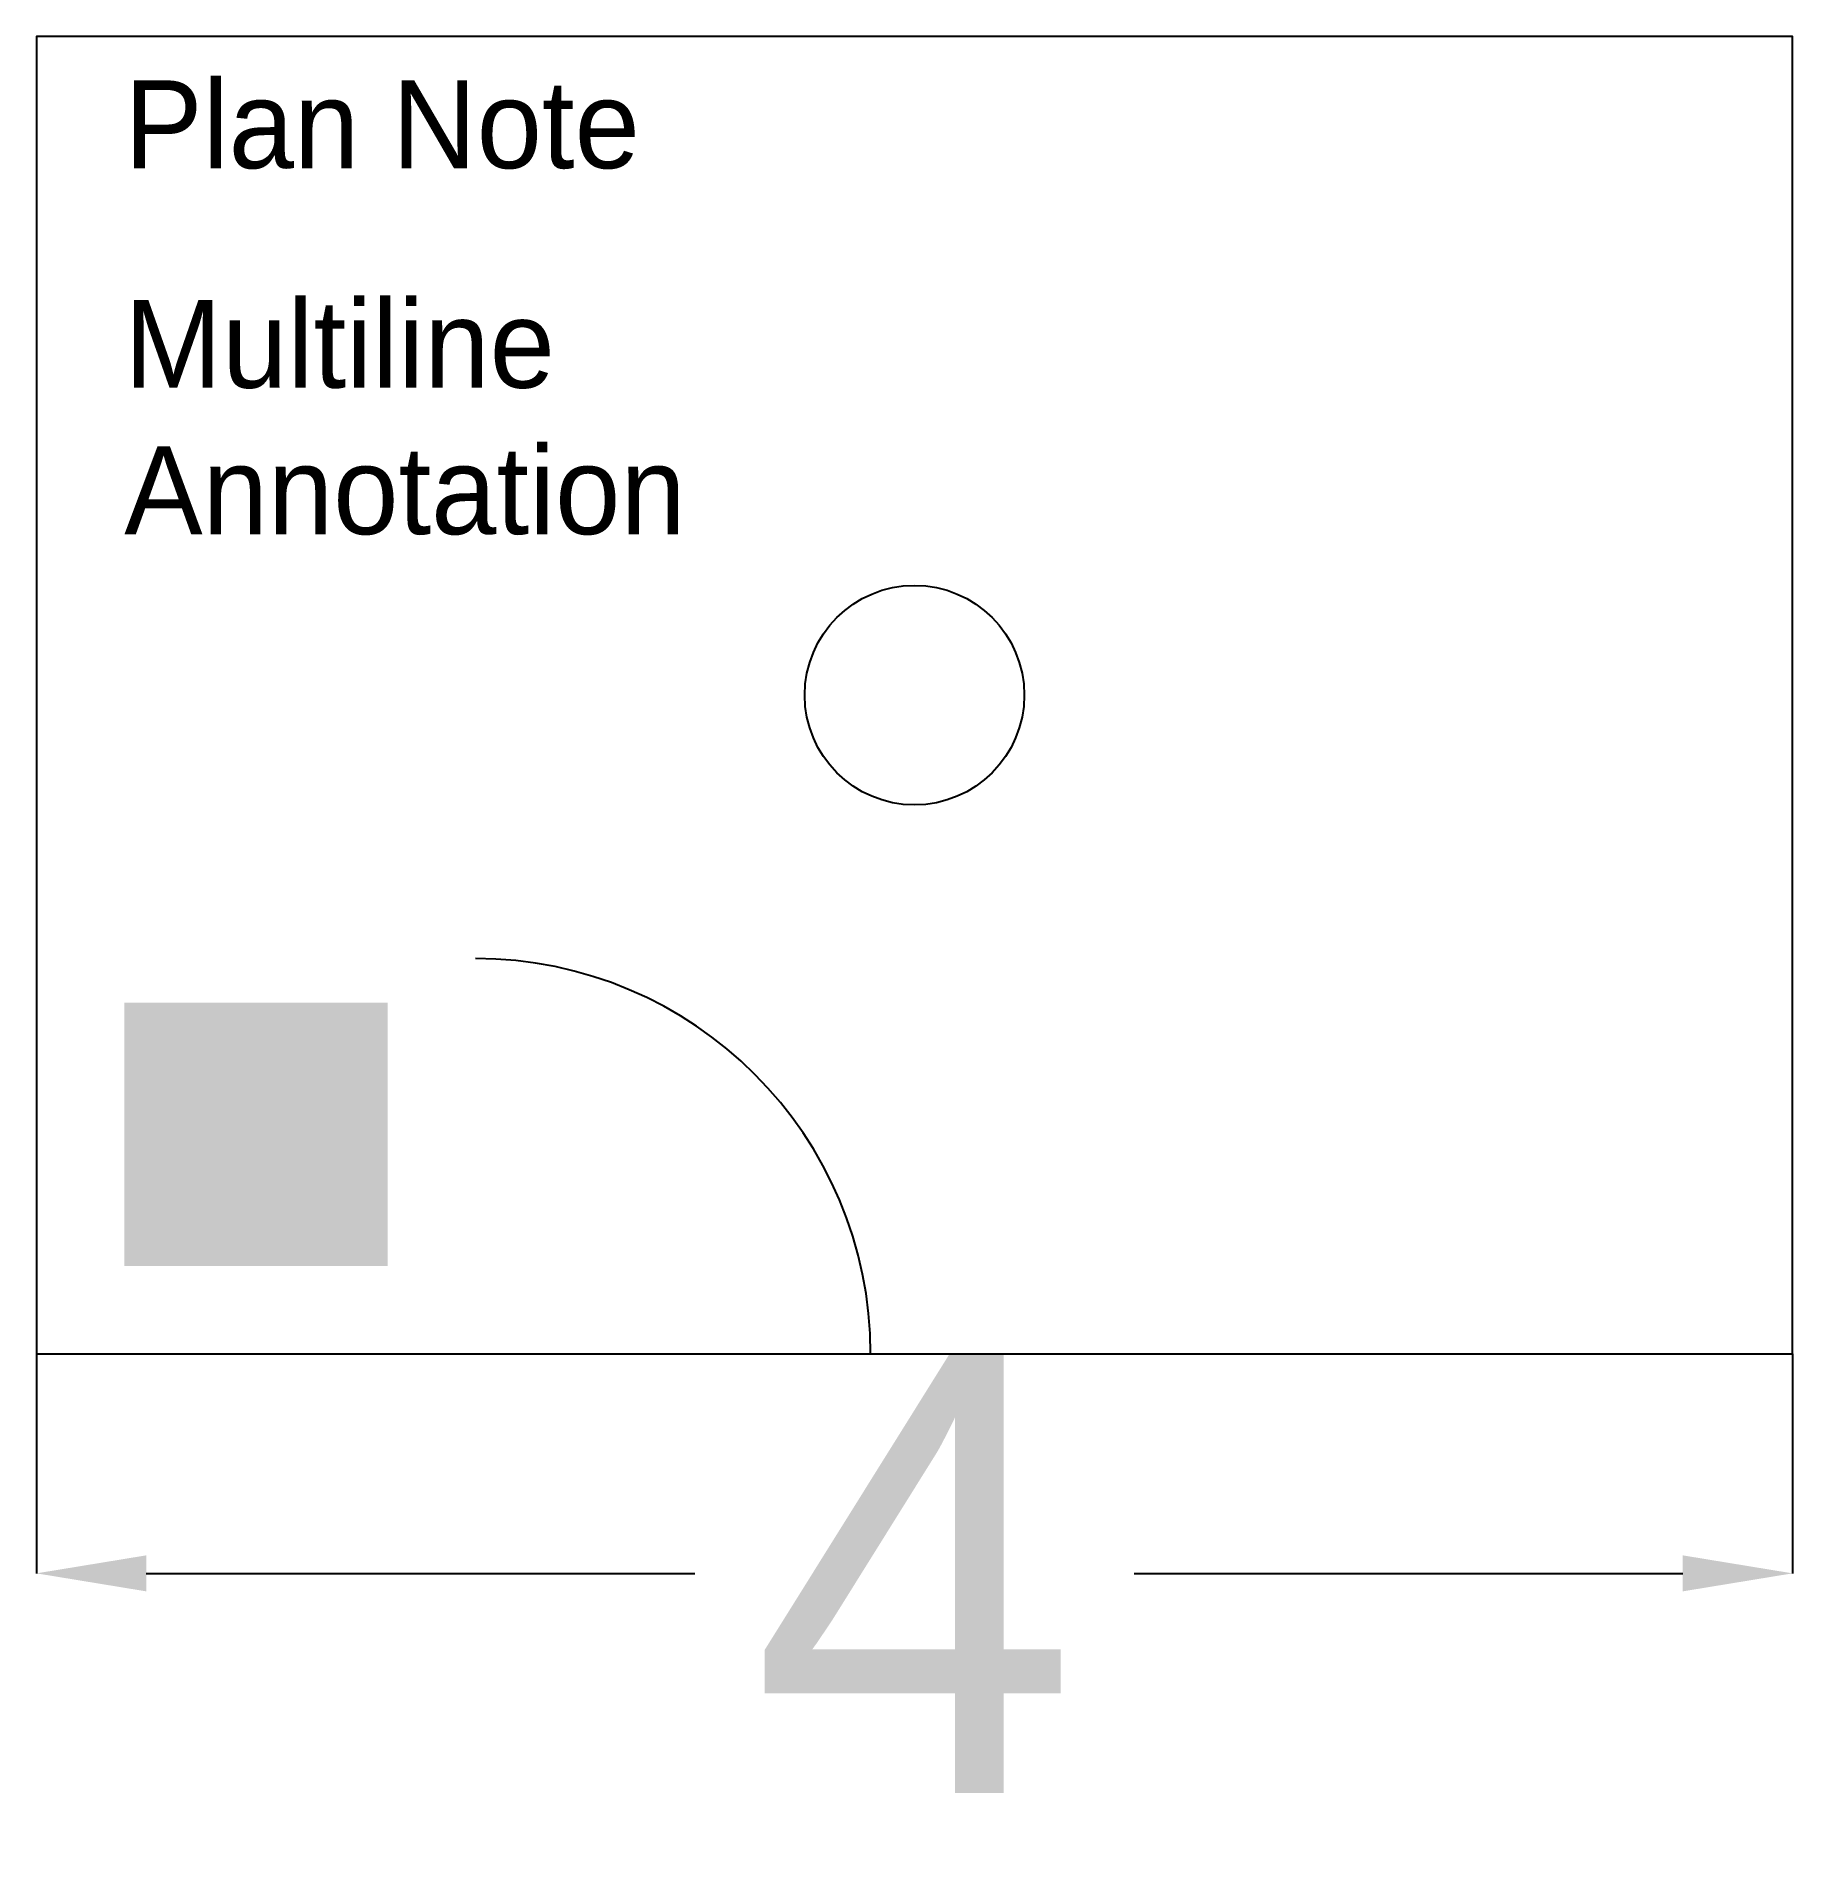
# Model space of a CAD drawing. Header units: metres. Extents: x 0 to 4, y -1.16 to 3.
import ezdxf

# ---------------------------------------------------------------- set-up
doc = ezdxf.new("R2010")
doc.units = ezdxf.units.M
doc.layers.add('A-TEXT', color=3, linetype='Continuous')
doc.layers.add('A-WALL', color=1, linetype='Continuous')
doc.dimstyles.get("Standard").update_dxf_attribs({"dimtxt": 2.5, "dimasz": 2.5, "dimexe": 1.25, "dimexo": 0.625, "dimtad": 1, "dimcen": 2.5, "dimazin": 3, "dimtfac": 1, "dimtmove": 0, "dimatfit": 3})

# ---------------------------------------------------------------- blocks, each defined once
blk = doc.blocks.new('DOOR_SYMBOL')
at = {"layer": 'A-WALL'}
blk.add_line((0, 0), (0.9, 0), dxfattribs=at)
blk.add_arc((0, 0), 0.9, 0, 90, dxfattribs=at)
blk = doc.blocks.new('_CLOSEDFILLED')
at = {"color": 0, "linetype": 'BYBLOCK'}
blk.add_solid([(-1, 0.164), (0, 0), (-1, -0.164)], dxfattribs=at)
blk = doc.blocks.new('*D1')
for p, q in [((0, 0), (0, -0.5)), ((4, 0), (4, -0.5)), ((0.25, -0.5), (1.5, -0.5)), ((2.5, -0.5), (3.75, -0.5))]:
    blk.add_line(p, q)
at = {"layer": 'Defpoints'}
for p in [(0, 0), (4, 0), (0, -0.5)]:
    blk.add_point(p, dxfattribs=at)
at = {"xscale": 0.25, "yscale": 0.25, "rotation": 180}
blk.add_blockref('_CLOSEDFILLED', (0, -0.5), dxfattribs=at)
at = {"xscale": 0.25, "yscale": 0.25}
blk.add_blockref('_CLOSEDFILLED', (4, -0.5), dxfattribs=at)
at = {"insert": (2, -0.5), "char_height": 1, "attachment_point": 5}
blk.add_mtext('4', dxfattribs=at)

msp = doc.modelspace()

# ---------------------------------------------------------------- hatches: boundary and pattern name
at = {"layer": 'A-WALL'}
msp.add_hatch(color=2, dxfattribs=at).paths.add_polyline_path([(0.2, 0.2), (0.8, 0.2), (0.8, 0.8), (0.2, 0.8)])

# ---------------------------------------------------------------- linework, layer by layer
msp.add_line((0, 0), (4, 0), dxfattribs=at)
msp.add_lwpolyline([(0, 0), (4, 0), (4, 3), (0, 3)], close=True, dxfattribs=at)
msp.add_circle((2, 1.5), 0.25, dxfattribs=at)

# ---------------------------------------------------------------- block references
msp.add_blockref('DOOR_SYMBOL', (1, 0), dxfattribs=at)

# ---------------------------------------------------------------- texts
at = {"layer": 'A-TEXT'}
msp.add_text('Plan Note', height=0.2, dxfattribs=at).set_placement((0.2, 2.7))
at = {"layer": 'A-TEXT', "insert": (0.2, 2.4), "char_height": 0.2, "attachment_point": 1}
msp.add_mtext('Multiline\\PAnnotation', dxfattribs=at)

# ---------------------------------------------------------------- dimensions: what is measured, and where the dimension line sits
dim = msp.add_linear_dim(base=(0, -0.5), p1=(0, 0), p2=(4, 0), dimstyle='Standard')
dim.commit()
dim.dimension.update_dxf_attribs({"geometry": '*D1', "text_midpoint": (2, -0.5)})

doc.saveas('drawing.dxf')
